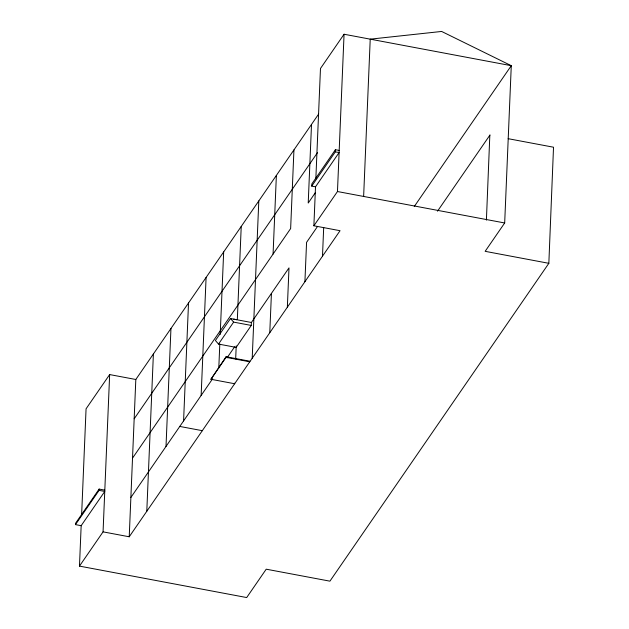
<?xml version="1.0" encoding="UTF-8"?>
<svg xmlns="http://www.w3.org/2000/svg" width="629" height="629" viewBox="0 0 629 629"><rect width="100%" height="100%" fill="white"/><g stroke="black" fill="none" stroke-linecap="round" stroke-linejoin="round"><path stroke-width="0.94" d="M486.406 220.119L489.818 135.235M81.377 525.726L75.48 524.617L99.067 490.368L104.76 491.438L81.165 525.687L79.474 566.108L246.686 597.55L266.216 569.19L329.918 581.165L548.842 263.315L553.52 147.217L508.161 138.687M75.48 524.617L75.535 523.328L99.123 489.079L104.807 490.148M81.636 514.601L86.063 408.819L109.65 374.57L135.817 379.491L318.651 114.038M99.067 490.368L99.123 489.079M79.474 566.108L103.062 531.859L109.65 374.57M103.062 531.859L129.228 536.781L135.817 379.491M146.793 511.275L153.39 353.978M166.009 446.441L170.954 328.472M183.582 420.935L188.527 302.966M201.146 395.421L206.092 277.452M210.927 379.279L226.07 356.745L249.776 361.203L249.752 361.793L226.047 357.335L210.927 379.279L234.633 383.737L234.656 383.155M218.798 367.996L219.804 344.016M220.205 334.431L223.665 251.946M226.047 357.335L226.07 356.745M235.671 358.986L236.221 345.903M237.33 319.571L241.229 226.44M251.396 322.488L230.528 318.541L215.409 340.493L218.507 344.071L236.158 347.389L251.278 325.437L251.396 322.488L288.994 267.883L287.351 307.204M252.213 358.216L258.802 200.926M269.778 332.71L271.429 293.389M273.072 254.069L276.375 175.42M293.94 149.914L290.645 228.555L132.522 458.132M304.916 281.69L306.567 242.369L317.551 226.424M311.512 124.4L308.218 203.049L315.349 192.686M311.725 186.098L335.312 151.856L339.102 152.564L315.514 186.813L311.725 186.098L311.819 183.967L335.406 149.718L339.188 150.433M129.228 536.781L340.045 230.701L313.879 225.78L315.514 186.813M315.844 178.817L320.476 68.49L344.063 34.241L511.275 65.683L504.678 222.973L485.148 251.333L548.842 263.315M322.488 256.184L323.691 227.415M335.312 151.856L335.406 149.718M313.879 225.78L337.466 191.53L344.063 34.241M363.633 196.452L370.222 39.163L441.629 31.45L511.275 65.683L414.314 206.454M134.166 418.812L317.551 152.564M218.507 344.071L233.618 322.119L251.278 325.437M130.871 497.46L212.681 378.682M227.053 357.815L234.656 346.783M437.501 211.195L490.022 134.936M337.466 191.53L504.678 222.973M179.391 426.368L202.42 430.7M233.744 319.147L236.606 319.713M230.528 318.541L233.618 322.119"/></g></svg>
